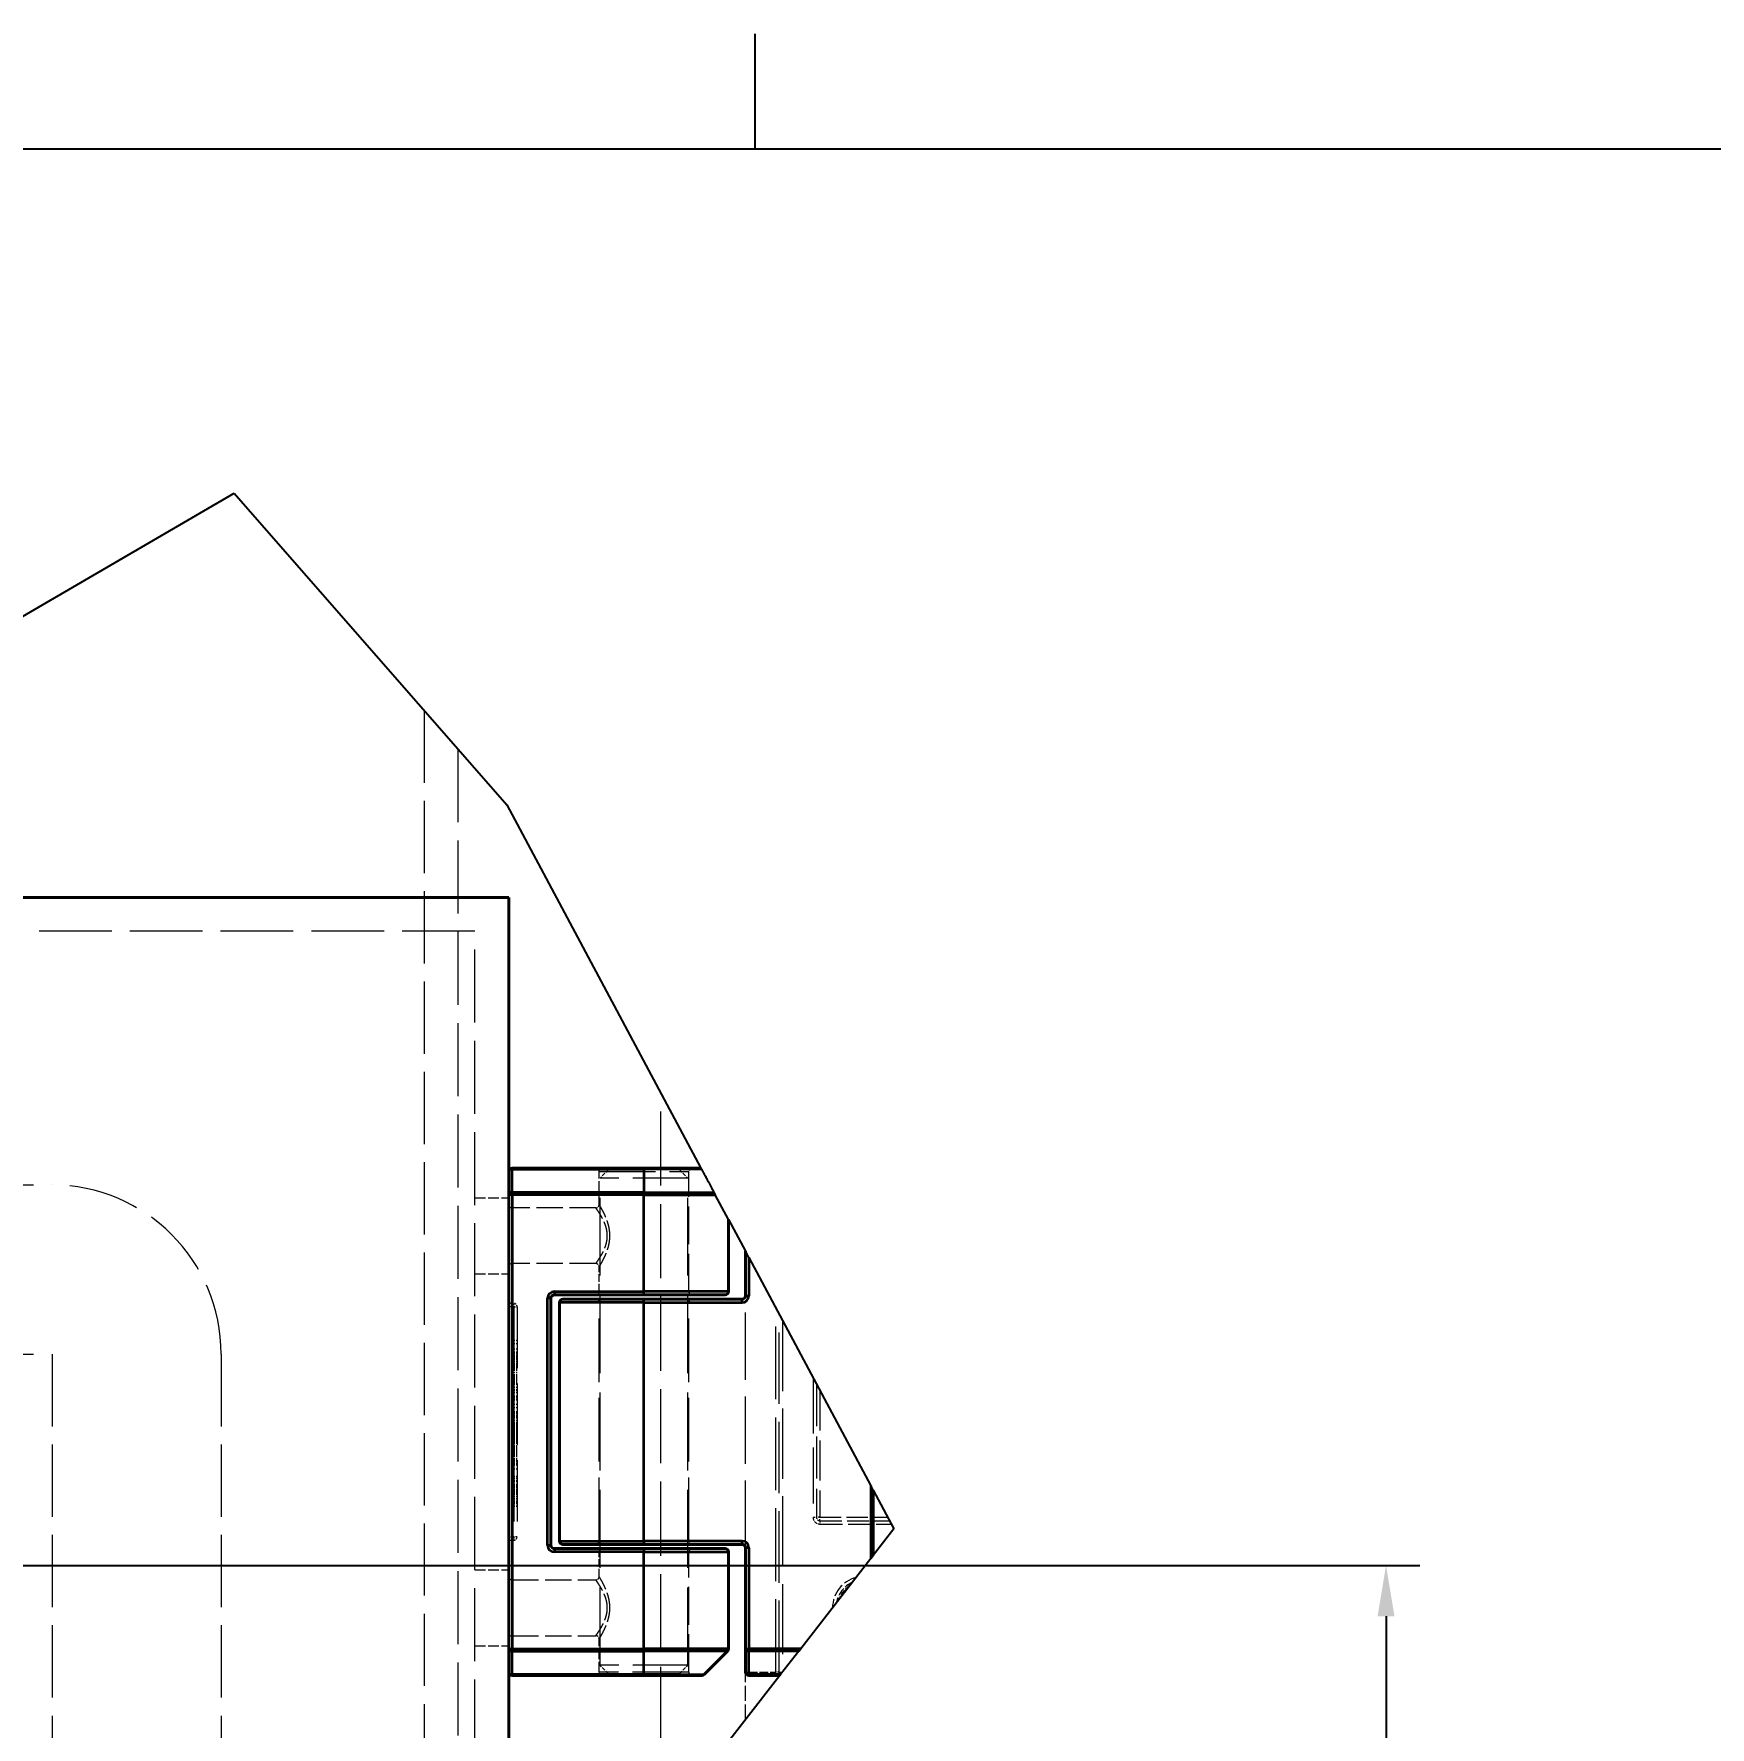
# Model space of a CAD drawing. Header units: millimetres. Extents: x 0 to 2523, y 0 to 1782.
# Drawn here: x 566.8 to 715.4, y 1582 to 1732.2 of the extents above; entities that cross this region are included whole.
import ezdxf

# ---------------------------------------------------------------- set-up
doc = ezdxf.new("R2010")
doc.units = ezdxf.units.MM
doc.header["$LTSCALE"] = 3
doc.linetypes.add('DASHED', pattern=[0.2067, 0.1654, -0.0413])
doc.layers.get('0').update_dxf_attribs({"color": 3, "lineweight": 25})
for name, color, linetype, lineweight in [('가려진 것(ISO)', 2, 'DASHED', 18), ('가려진 좁은 것(ISO)', 2, 'DASHED', 18), ('가시적인 것(ISO)', 3, 'Continuous', 40), ('가시적인 좁은 것(ISO)', 3, 'Continuous', 35), ('경계(ISO)', 7, 'Continuous', 25), ('끊기 선(JIS)', 7, 'Continuous', 25), ('치수(ISO)', 2, 'Continuous', 25)]:
    doc.layers.add(name, color=color, linetype=linetype, lineweight=lineweight)
doc.styles.add('치수 텍스트_PSTEK_POSCO', font='isocp.shx')
doc.dimstyles.new('치수_PSTEK_POSCO', dxfattribs={"dimscale": 3, "dimtxt": 2.5, "dimasz": 1.5, "dimexe": 1, "dimexo": 1.5, "dimgap": 1, "dimtad": 1, "dimrnd": 1e-08, "dimdsep": 46, "dimtxsty": '치수 텍스트_PSTEK_POSCO', "dimcen": 0.09, "dimdle": 10, "dimclrd": 7, "dimclre": 7, "dimclrt": 2, "dimadec": 1, "dimazin": 2, "dimtfac": 1, "dimtmove": 0, "dimatfit": 3, "dimfxl": 0, "dimtolj": 1, "dimlwd": -1, "dimlwe": -1, "dimarcsym": 0})

# ---------------------------------------------------------------- blocks, each defined once
blk = doc.blocks.new('경계 Default Border')
at = {"layer": '경계(ISO)'}
blk.add_line((210.25, 574), (210.25, 577.4), dxfattribs=at)
at = {"layer": '경계(ISO)', "flags": 128}
blk.add_lwpolyline([(20, 20), (20, 574), (821, 574), (821, 20), (20, 20)], dxfattribs=at)
blk = doc.blocks.new('*D82')
at = {"layer": 'Defpoints', "color": 0, "transparency": 16777216}
for p in [(535.39, 1596.36), (535.39, 1401.36), (686.7, 1401.36)]:
    blk.add_point(p, dxfattribs=at)
at = {"layer": '치수(ISO)', "color": 7, "transparency": 16777216}
for p, q in [((539.89, 1596.36), (689.7, 1596.36)), ((686.7, 1591.86), (686.7, 1405.86)), ((539.89, 1401.36), (689.7, 1401.36))]:
    blk.add_line(p, q, dxfattribs=at)
for points in [[(685.95, 1591.86), (687.45, 1591.86), (686.7, 1596.36)], [(685.95, 1405.86), (687.45, 1405.86), (686.7, 1401.36)]]:
    blk.add_solid(points, dxfattribs=at)
at = {"layer": '치수(ISO)', "color": 2, "transparency": 16777216, "insert": (679.95, 1492.85), "char_height": 7.5, "attachment_point": 4, "rotation": 90, "style": '치수 텍스트_PSTEK_POSCO'}
blk.add_mtext('\\A1;130', dxfattribs=at)

msp = doc.modelspace()

# ---------------------------------------------------------------- linework, layer by layer
at = {"layer": '가려진 것(ISO)', "ltscale": 12.919119}
msp.add_line((601.3855, 1672.1931), (601.3855, 1335.725), dxfattribs=at)
at = {"layer": '가려진 것(ISO)', "ltscale": 13.063978}
msp.add_line((604.3855, 1668.7641), (604.3855, 1336.6242), dxfattribs=at)
at = {"layer": '가려진 것(ISO)', "ltscale": 12.986021}
msp.add_line((605.8855, 1652.6052), (146.8855, 1652.6052), dxfattribs=at)
at = {"layer": '가려진 것(ISO)', "ltscale": 13.049678}
msp.add_line((605.8855, 1345.1052), (605.8855, 1652.6052), dxfattribs=at)
at = {"layer": '가려진 것(ISO)', "ltscale": 13.231926}
msp.add_line((622.3855, 1449.5348), (622.3855, 1638.2525), dxfattribs=at)
at = {"layer": '가려진 것(ISO)', "ltscale": 1.856998}
msp.add_line((616.9105, 1628.3802), (616.9105, 1631.3052), dxfattribs=at)
at = {"layer": '가려진 것(ISO)', "ltscale": 0.673328}
for p, q in [((617.7355, 1631.4552), (616.9855, 1630.7052)), ((624.0355, 1631.4552), (624.7855, 1630.7052))]:
    msp.add_line(p, q, dxfattribs=at)
at = {"layer": '가려진 것(ISO)', "ltscale": 6.282838}
msp.add_line((624.0355, 1631.4552), (617.7355, 1631.4552), dxfattribs=at)
at = {"layer": '가려진 것(ISO)', "ltscale": 6.761573}
for p, q in [((624.8605, 1620.6552), (624.8605, 1631.3052)), ((624.8605, 1586.9052), (624.8605, 1597.5552))]:
    msp.add_line(p, q, dxfattribs=at)
at = {"layer": '가려진 것(ISO)', "ltscale": 13.175637}
for p, q in [((184.3855, 1630.1052), (568.3855, 1630.1052)), ((184.3855, 1615.1052), (568.3855, 1615.1052))]:
    msp.add_line(p, q, dxfattribs=at)
at = {"layer": '가려진 것(ISO)', "ltscale": 9.879222}
for p, q in [((624.7855, 1630.7052), (616.9855, 1630.7052)), ((624.7855, 1587.5052), (616.9855, 1587.5052))]:
    msp.add_line(p, q, dxfattribs=at)
at = {"layer": '가려진 것(ISO)', "ltscale": 13.933224}
for p, q in [((616.9855, 1587.5052), (616.9855, 1630.7052)), ((624.7855, 1587.5052), (624.7855, 1630.7052))]:
    msp.add_line(p, q, dxfattribs=at)
at = {"layer": '가려진 것(ISO)', "ltscale": 1.904597}
for p, q in [((605.8855, 1628.9802), (608.8855, 1628.9802)), ((605.8855, 1622.2302), (608.8855, 1622.2302)), ((605.8855, 1595.9802), (608.8855, 1595.9802)), ((605.8855, 1589.2302), (608.8855, 1589.2302))]:
    msp.add_line(p, q, dxfattribs=at)
at = {"layer": '가려진 것(ISO)', "ltscale": 4.714087}
for p, q in [((616.6106, 1628.0802), (609.1855, 1628.0802)), ((616.6106, 1623.1302), (609.1855, 1623.1302))]:
    msp.add_line(p, q, dxfattribs=at)
at = {"layer": '가려진 것(ISO)', "ltscale": 1.380822}
msp.add_line((616.9105, 1620.6552), (616.9105, 1622.8302), dxfattribs=at)
at = {"layer": '가려진 것(ISO)', "ltscale": 0.095135}
for p, q in [((609.1855, 1619.6052), (609.3355, 1619.6052)), ((609.1855, 1598.6052), (609.3355, 1598.6052))]:
    msp.add_line(p, q, dxfattribs=at)
at = {"layer": '가려진 것(ISO)', "ltscale": 10.965973}
msp.add_line((609.6355, 1619.3052), (609.6355, 1598.9052), dxfattribs=at)
at = {"layer": '가려진 것(ISO)', "ltscale": 11.369134}
for p, q in [((616.9105, 1598.5302), (616.9105, 1619.6802)), ((624.8605, 1598.5302), (624.8605, 1619.6802))]:
    msp.add_line(p, q, dxfattribs=at)
at = {"layer": '가려진 것(ISO)', "ltscale": 12.014192}
msp.add_line((629.8855, 1597.9302), (629.8855, 1620.2802), dxfattribs=at)
at = {"layer": '가려진 것(ISO)', "ltscale": 12.785311}
msp.add_line((632.8855, 1586.9052), (632.8855, 1618.6179), dxfattribs=at)
at = {"layer": '가려진 것(ISO)', "ltscale": 0.19037}
for p, q in [((609.6355, 1616.3052), (609.3355, 1616.3052)), ((609.6355, 1616.0239), (609.3355, 1616.0239)), ((609.6355, 1615.5552), (609.3355, 1615.5552)), ((609.6355, 1615.2739), (609.3355, 1615.2739)), ((609.6355, 1615.1802), (609.3355, 1615.1802)), ((609.6355, 1615.1333), (609.3355, 1615.1333)), ((609.6355, 1614.9927), (609.3355, 1614.9927)), ((609.6355, 1614.9458), (609.3355, 1614.9458)), ((609.6355, 1614.8989), (609.3355, 1614.8989)), ((609.6355, 1614.8521), (609.3355, 1614.8521)), ((609.6355, 1614.7583), (609.3355, 1614.7583)), ((609.6355, 1614.6177), (609.3355, 1614.6177)), ((609.6355, 1614.5708), (609.3355, 1614.5708)), ((609.6355, 1614.4302), (609.3355, 1614.4302)), ((609.6355, 1614.3833), (609.3355, 1614.3833)), ((609.6355, 1614.2427), (609.3355, 1614.2427)), ((609.6355, 1614.1958), (609.3355, 1614.1958)), ((609.6355, 1614.1489), (609.3355, 1614.1489)), ((609.6355, 1614.1021), (609.3355, 1614.1021)), ((609.6355, 1614.0552), (609.3355, 1614.0552)), ((609.6355, 1614.0083), (609.3355, 1614.0083)), ((609.6355, 1613.9146), (609.3355, 1613.9146)), ((609.6355, 1613.8677), (609.3355, 1613.8677)), ((609.6355, 1613.8208), (609.3355, 1613.8208)), ((609.6355, 1613.7739), (609.3355, 1613.7739)), ((609.6355, 1613.6802), (609.3355, 1613.6802)), ((609.6355, 1613.6333), (609.3355, 1613.6333)), ((609.6355, 1613.4458), (609.3355, 1613.4458)), ((609.6355, 1613.2583), (609.3355, 1613.2583)), ((609.6355, 1613.1646), (609.3355, 1613.1646)), ((609.6355, 1613.0708), (609.3355, 1613.0708)), ((609.6355, 1613.0239), (609.3355, 1613.0239)), ((609.6355, 1612.9302), (609.3355, 1612.9302)), ((609.6355, 1612.8364), (609.3355, 1612.8364)), ((609.6355, 1612.7896), (609.3355, 1612.7896)), ((609.6355, 1612.6958), (609.3355, 1612.6958)), ((609.6355, 1612.6489), (609.3355, 1612.6489)), ((609.6355, 1612.5552), (609.3355, 1612.5552)), ((609.6355, 1612.5083), (609.3355, 1612.5083)), ((609.6355, 1612.4146), (609.3355, 1612.4146)), ((609.6355, 1612.1333), (609.3355, 1612.1333)), ((609.6355, 1611.9458), (609.3355, 1611.9458)), ((609.6355, 1611.8521), (609.3355, 1611.8521)), ((609.6355, 1611.6646), (609.3355, 1611.6646)), ((609.6355, 1611.3833), (609.3355, 1611.3833)), ((609.6355, 1611.2896), (609.3355, 1611.2896)), ((609.6355, 1611.2427), (609.3355, 1611.2427)), ((609.6355, 1611.1021), (609.3355, 1611.1021)), ((609.6355, 1611.0083), (609.3355, 1611.0083)), ((609.6355, 1610.6333), (609.3355, 1610.6333)), ((609.6355, 1610.3521), (609.3355, 1610.3521)), ((609.6355, 1609.9771), (609.3355, 1609.9771)), ((609.6355, 1609.9302), (609.3355, 1609.9302)), ((609.6355, 1609.8364), (609.3355, 1609.8364)), ((609.6355, 1609.6958), (609.3355, 1609.6958)), ((609.6355, 1609.6489), (609.3355, 1609.6489)), ((609.6355, 1609.5552), (609.3355, 1609.5552)), ((609.6355, 1609.4614), (609.3355, 1609.4614)), ((609.6355, 1609.4146), (609.3355, 1609.4146)), ((609.6355, 1609.2271), (609.3355, 1609.2271)), ((609.6355, 1609.0396), (609.3355, 1609.0396)), ((609.6355, 1608.9927), (609.3355, 1608.9927)), ((609.6355, 1608.8989), (609.3355, 1608.8989)), ((609.6355, 1608.8521), (609.3355, 1608.8521)), ((609.6355, 1608.8052), (609.3355, 1608.8052)), ((609.6355, 1608.7583), (609.3355, 1608.7583)), ((609.6355, 1608.7114), (609.3355, 1608.7114)), ((609.6355, 1608.6646), (609.3355, 1608.6646)), ((609.6355, 1608.6177), (609.3355, 1608.6177)), ((609.6355, 1608.5239), (609.3355, 1608.5239)), ((609.6355, 1608.4771), (609.3355, 1608.4771)), ((609.6355, 1608.4302), (609.3355, 1608.4302)), ((609.6355, 1608.3833), (609.3355, 1608.3833)), ((609.6355, 1608.3364), (609.3355, 1608.3364)), ((609.6355, 1608.2896), (609.3355, 1608.2896)), ((609.6355, 1608.2427), (609.3355, 1608.2427)), ((609.6355, 1608.1489), (609.3355, 1608.1489)), ((609.6355, 1608.1021), (609.3355, 1608.1021)), ((609.6355, 1608.0552), (609.3355, 1608.0552)), ((609.6355, 1608.0083), (609.3355, 1608.0083)), ((609.6355, 1607.9146), (609.3355, 1607.9146)), ((609.6355, 1607.8677), (609.3355, 1607.8677)), ((609.6355, 1607.8208), (609.3355, 1607.8208)), ((609.6355, 1607.7739), (609.3355, 1607.7739)), ((609.6355, 1607.7271), (609.3355, 1607.7271)), ((609.6355, 1607.6802), (609.3355, 1607.6802)), ((609.6355, 1607.6333), (609.3355, 1607.6333)), ((609.6355, 1607.5864), (609.3355, 1607.5864)), ((609.6355, 1607.4927), (609.3355, 1607.4927)), ((609.6355, 1607.4458), (609.3355, 1607.4458)), ((609.6355, 1607.3989), (609.3355, 1607.3989)), ((609.6355, 1607.3521), (609.3355, 1607.3521)), ((609.6355, 1607.3052), (609.3355, 1607.3052)), ((609.6355, 1607.2114), (609.3355, 1607.2114)), ((609.6355, 1607.1646), (609.3355, 1607.1646)), ((609.6355, 1606.9771), (609.3355, 1606.9771)), ((609.6355, 1606.8833), (609.3355, 1606.8833)), ((609.6355, 1606.7896), (609.3355, 1606.7896)), ((609.6355, 1606.7427), (609.3355, 1606.7427)), ((609.6355, 1606.6958), (609.3355, 1606.6958)), ((609.6355, 1606.6489), (609.3355, 1606.6489)), ((609.6355, 1606.6021), (609.3355, 1606.6021)), ((609.6355, 1606.5552), (609.3355, 1606.5552)), ((609.6355, 1606.5083), (609.3355, 1606.5083)), ((609.6355, 1606.4614), (609.3355, 1606.4614)), ((609.6355, 1606.3677), (609.3355, 1606.3677)), ((609.6355, 1606.3208), (609.3355, 1606.3208)), ((609.6355, 1606.2739), (609.3355, 1606.2739)), ((609.6355, 1606.1802), (609.3355, 1606.1802)), ((609.6355, 1606.0864), (609.3355, 1606.0864)), ((609.6355, 1606.0396), (609.3355, 1606.0396)), ((609.6355, 1605.9927), (609.3355, 1605.9927)), ((609.6355, 1605.8052), (609.3355, 1605.8052)), ((609.6355, 1605.7583), (609.3355, 1605.7583)), ((609.6355, 1605.6646), (609.3355, 1605.6646)), ((609.6355, 1605.5708), (609.3355, 1605.5708)), ((609.6355, 1605.5239), (609.3355, 1605.5239)), ((609.6355, 1605.3833), (609.3355, 1605.3833)), ((609.6355, 1605.2896), (609.3355, 1605.2896)), ((609.6355, 1605.2427), (609.3355, 1605.2427)), ((609.6355, 1604.9146), (609.3355, 1604.9146)), ((609.6355, 1604.2583), (609.3355, 1604.2583)), ((609.6355, 1604.2114), (609.3355, 1604.2114)), ((609.6355, 1604.0708), (609.3355, 1604.0708)), ((609.6355, 1603.8833), (609.3355, 1603.8833)), ((609.6355, 1603.7896), (609.3355, 1603.7896)), ((609.6355, 1603.5552), (609.3355, 1603.5552)), ((609.6355, 1603.4146), (609.3355, 1603.4146)), ((609.6355, 1603.3677), (609.3355, 1603.3677)), ((609.6355, 1603.2739), (609.3355, 1603.2739)), ((609.6355, 1603.1333), (609.3355, 1603.1333)), ((609.6355, 1603.0864), (609.3355, 1603.0864)), ((609.6355, 1602.9927), (609.3355, 1602.9927)), ((609.6355, 1602.8989), (609.3355, 1602.8989)), ((609.6355, 1602.8521), (609.3355, 1602.8521)), ((609.6355, 1602.7583), (609.3355, 1602.7583)), ((609.6355, 1602.6646), (609.3355, 1602.6646)), ((609.6355, 1602.4771), (609.3355, 1602.4771)), ((609.6355, 1602.2896), (609.3355, 1602.2896)), ((609.6355, 1602.2427), (609.3355, 1602.2427)), ((609.6355, 1602.0552), (609.3355, 1602.0552)), ((609.6355, 1602.0083), (609.3355, 1602.0083)), ((609.6355, 1601.9146), (609.3355, 1601.9146)), ((609.6355, 1601.8677), (609.3355, 1601.8677)), ((609.6355, 1601.8208), (609.3355, 1601.8208)), ((609.6355, 1601.6333), (609.3355, 1601.6333)), ((609.6355, 1601.5864), (609.3355, 1601.5864))]:
    msp.add_line(p, q, dxfattribs=at)
at = {"layer": '가려진 것(ISO)', "ltscale": 12.928949}
for p, q in [((568.3855, 1615.1052), (568.3855, 1382.6052)), ((583.3855, 1615.1052), (583.3855, 1382.6052))]:
    msp.add_line(p, q, dxfattribs=at)
at = {"layer": '가려진 것(ISO)', "ltscale": 7.502373}
msp.add_line((636.1855, 1612.447), (636.1855, 1600.6302), dxfattribs=at)
at = {"layer": '가려진 것(ISO)', "ltscale": 3.923381}
msp.add_line((636.4855, 1600.3302), (642.6652, 1600.3302), dxfattribs=at)
at = {"layer": '가려진 것(ISO)', "ltscale": 1.380832}
msp.add_line((616.9105, 1595.3802), (616.9105, 1597.5552), dxfattribs=at)
at = {"layer": '가려진 것(ISO)', "ltscale": 4.71407}
msp.add_line((609.1855, 1595.0802), (616.6106, 1595.0802), dxfattribs=at)
at = {"layer": '가려진 것(ISO)', "ltscale": 4.714071}
msp.add_line((609.1855, 1590.1302), (616.6106, 1590.1302), dxfattribs=at)
at = {"layer": '가려진 것(ISO)', "ltscale": 1.857007}
msp.add_line((616.9105, 1586.9052), (616.9105, 1589.8302), dxfattribs=at)
at = {"layer": '가려진 것(ISO)', "ltscale": 0.673329}
for p, q in [((617.7355, 1586.7552), (616.9855, 1587.5052)), ((624.0355, 1586.7552), (624.7855, 1587.5052))]:
    msp.add_line(p, q, dxfattribs=at)
at = {"layer": '가려진 것(ISO)', "ltscale": 6.282835}
msp.add_line((624.0355, 1586.7552), (617.7355, 1586.7552), dxfattribs=at)
at = {"layer": '가려진 것(ISO)', "ltscale": 2.677264}
msp.add_line((629.8855, 1582.6882), (629.8855, 1586.9052), dxfattribs=at)
at = {"layer": '가려진 것(ISO)', "ltscale": 0.299089}
for centre, start, end in [((616.6105, 1631.3052), 0, 90), ((625.1605, 1631.3052), 90, 180), ((609.1855, 1628.3802), 180, 270), ((609.1855, 1622.8302), 90, 180), ((616.6105, 1620.6552), 270, 0), ((625.1605, 1620.6552), 180, 270), ((609.1855, 1619.9052), 180, 270), ((609.3355, 1619.3052), 0, 90), ((616.6105, 1619.6802), 0, 90), ((625.1605, 1619.6802), 90, 180), ((636.4855, 1600.6302), 180, 270), ((609.1855, 1598.3052), 90, 180), ((609.3355, 1598.9052), 270, 0), ((616.6105, 1598.5302), 270, 0), ((625.1605, 1598.5302), 180, 270), ((616.6105, 1597.5552), 0, 90), ((625.1605, 1597.5552), 90, 180), ((609.1855, 1595.3802), 180, 270), ((609.1855, 1589.8302), 90, 180), ((616.6105, 1586.9052), 270, 0), ((625.1605, 1586.9052), 180, 270)]:
    msp.add_arc(centre, 0.3, start, end, dxfattribs=at)
at = {"layer": '가려진 것(ISO)', "ltscale": 12.665669}
msp.add_arc((568.3855, 1615.1052), 15, 0, 90, dxfattribs=at)
at = {"layer": '가려진 것(ISO)', "ltscale": 1.513032}
msp.add_arc((640.3855, 1592.6052), 2.475, 114.514388, 169.686513, dxfattribs=at)
at = {"layer": '가려진 것(ISO)', "ltscale": 0.164472}
msp.add_arc((633.1855, 1586.9052), 0.3, 180, 229.50543, dxfattribs=at)
at = {"layer": '가려진 것(ISO)', "ltscale": 0.299074}
msp.add_open_spline([(616.6105, 1628.0802), (616.6426, 1628.0802), (616.6751, 1628.0855), (616.7358, 1628.1058), (616.7647, 1628.1209), (616.8158, 1628.1591), (616.8385, 1628.1826), (616.8749, 1628.2349), (616.8891, 1628.2643), (616.9063, 1628.3224), (616.9105, 1628.3515), (616.9105, 1628.3802)], degree=3, knots=[0, 0, 0, 0, 0.006421037, 0.006421037, 0.0127920387, 0.0127920387, 0.0191648297, 0.0191648297, 0.025537558, 0.025537558, 0.0312860612, 0.0312860612, 0.0312860612, 0.0312860612], dxfattribs=at)
at = {"layer": '가려진 것(ISO)'}
for points in [[(616.6105, 1623.1302), (616.6105, 1623.1302), (616.6105, 1623.1302), (616.6105, 1623.1302)], [(616.9105, 1622.8302), (616.9105, 1622.8302), (616.9105, 1622.8302), (616.9105, 1622.8302)], [(616.6105, 1590.1302), (616.6105, 1590.1302), (616.6105, 1590.1302), (616.6105, 1590.1302)]]:
    msp.add_open_spline(points, degree=3, dxfattribs=at)
at = {"layer": '가려진 것(ISO)', "ltscale": 0.299076}
msp.add_open_spline([(616.9105, 1622.8302), (616.9105, 1622.8623), (616.9052, 1622.8948), (616.885, 1622.9555), (616.8698, 1622.9844), (616.8316, 1623.0354), (616.8081, 1623.0581), (616.7559, 1623.0946), (616.7264, 1623.1087), (616.6683, 1623.126), (616.6393, 1623.1302), (616.6105, 1623.1302)], degree=3, knots=[0, 0, 0, 0, 0.0064210381, 0.0064210381, 0.0127920403, 0.0127920403, 0.0191648304, 0.0191648304, 0.0255375569, 0.0255375569, 0.0312862255, 0.0312862255, 0.0312862255, 0.0312862255], dxfattribs=at)
at = {"layer": '가려진 것(ISO)', "ltscale": 0.299082}
msp.add_open_spline([(616.6105, 1595.0802), (616.6426, 1595.0802), (616.6751, 1595.0855), (616.7358, 1595.1058), (616.7647, 1595.1209), (616.8158, 1595.1591), (616.8385, 1595.1826), (616.8749, 1595.2349), (616.8891, 1595.2643), (616.9063, 1595.3224), (616.9105, 1595.3515), (616.9105, 1595.3802)], degree=3, knots=[0, 0, 0, 0, 0.0064210258, 0.0064210258, 0.0127920248, 0.0127920248, 0.019164823, 0.019164823, 0.0255375638, 0.0255375638, 0.0312868579, 0.0312868579, 0.0312868579, 0.0312868579], dxfattribs=at)
at = {"layer": '가려진 것(ISO)', "ltscale": 0.299079}
msp.add_open_spline([(616.9105, 1589.8302), (616.9105, 1589.8623), (616.9052, 1589.8948), (616.885, 1589.9555), (616.8698, 1589.9844), (616.8316, 1590.0354), (616.8081, 1590.0581), (616.7559, 1590.0946), (616.7264, 1590.1087), (616.6683, 1590.126), (616.6393, 1590.1302), (616.6105, 1590.1302)], degree=3, knots=[0, 0, 0, 0, 0.0064210313, 0.0064210313, 0.0127920334, 0.0127920334, 0.0191648315, 0.0191648315, 0.0255375666, 0.0255375666, 0.0312865551, 0.0312865551, 0.0312865551, 0.0312865551], dxfattribs=at)
at = {"layer": '가려진 것(ISO)', "ltscale": 2.57844e-05}
msp.add_open_spline([(616.9105, 1589.8302), (616.9105, 1589.8302), (616.9105, 1589.8302), (616.9105, 1589.8302)], degree=3, dxfattribs=at)
at = {"layer": '가려진 좁은 것(ISO)', "ltscale": 10.069207}
for p, q in [((616.9105, 1631.3052), (624.8605, 1631.3052)), ((624.8605, 1586.9052), (616.9105, 1586.9052))]:
    msp.add_line(p, q, dxfattribs=at)
at = {"layer": '가려진 좁은 것(ISO)', "ltscale": 0.299089}
for p, q in [((609.1855, 1619.3052), (608.8855, 1619.3052)), ((609.3355, 1619.6052), (609.3355, 1619.3052)), ((609.3355, 1619.3052), (609.6355, 1619.3052)), ((635.8855, 1600.6302), (636.1855, 1600.6302)), ((636.4855, 1600.6302), (636.1855, 1600.6302)), ((636.4855, 1600.3302), (636.4855, 1600.6302)), ((636.4855, 1600.3302), (636.4855, 1600.0302)), ((608.8855, 1598.9052), (609.1855, 1598.9052)), ((609.3355, 1598.9052), (609.3355, 1598.6052)), ((609.6355, 1598.9052), (609.3355, 1598.9052)), ((629.8855, 1586.9052), (630.1855, 1586.9052)), ((632.8855, 1586.9052), (632.5855, 1586.9052)), ((632.5855, 1586.6052), (632.5855, 1586.9052))]:
    msp.add_line(p, q, dxfattribs=at)
at = {"layer": '가려진 좁은 것(ISO)', "ltscale": 0.095135}
for p, q in [((609.1855, 1619.3052), (609.3355, 1619.3052)), ((609.1855, 1598.9052), (609.3355, 1598.9052))]:
    msp.add_line(p, q, dxfattribs=at)
at = {"layer": '가려진 좁은 것(ISO)', "ltscale": 10.965973}
msp.add_line((609.3355, 1619.3052), (609.3355, 1598.9052), dxfattribs=at)
at = {"layer": '가려진 좁은 것(ISO)', "ltscale": 13.011479}
msp.add_line((632.5855, 1586.9052), (632.5855, 1619.1789), dxfattribs=at)
at = {"layer": '가려진 좁은 것(ISO)', "ltscale": 12.550227}
msp.add_line((633.1855, 1618.0569), (633.1855, 1586.9273), dxfattribs=at)
at = {"layer": '가려진 좁은 것(ISO)', "ltscale": 9.980479}
msp.add_line((635.8855, 1613.008), (635.8855, 1600.6302), dxfattribs=at)
at = {"layer": '가려진 좁은 것(ISO)', "ltscale": 7.146202}
msp.add_line((636.4855, 1611.886), (636.4855, 1600.6302), dxfattribs=at)
at = {"layer": '가려진 좁은 것(ISO)', "ltscale": 3.821524}
msp.add_line((636.4855, 1600.6302), (642.5048, 1600.6302), dxfattribs=at)
at = {"layer": '가려진 좁은 것(ISO)', "ltscale": 4.025239}
msp.add_line((636.4855, 1600.0302), (642.8256, 1600.0302), dxfattribs=at)
at = {"layer": '가려진 좁은 것(ISO)', "ltscale": 1.523657}
msp.add_line((630.1855, 1586.9052), (632.5855, 1586.9052), dxfattribs=at)
at = {"layer": '가려진 좁은 것(ISO)', "ltscale": 0.288154}
msp.add_line((632.8855, 1586.9052), (633.1683, 1586.9052), dxfattribs=at)
at = {"layer": '가려진 좁은 것(ISO)', "ltscale": 0.164536}
for centre, start, end in [((617.6336, 1625.6052), 0.000011, 0.000011), ((617.6336, 1592.6052), 0.00005, 0.00005)]:
    msp.add_arc(centre, 0.3, start, end, dxfattribs=at)
at = {"layer": '가려진 좁은 것(ISO)', "ltscale": 0.598278}
msp.add_arc((636.4855, 1600.6302), 0.6, 180, 270, dxfattribs=at)
at = {"layer": '가려진 좁은 것(ISO)', "ltscale": 2.322625}
msp.add_arc((640.3855, 1592.6052), 2.775, 104.332551, 179.868349, dxfattribs=at)
at = {"layer": '가려진 좁은 것(ISO)', "ltscale": 1.015193}
msp.add_arc((640.3855, 1592.6052), 2.3295, 122.434504, 161.766397, dxfattribs=at)
at = {"layer": '가려진 좁은 것(ISO)', "ltscale": 2.570484}
msp.add_open_spline([(617.6336, 1625.6052), (617.6336, 1625.6711), (617.6311, 1625.7378), (617.6259, 1625.8054), (617.6206, 1625.873), (617.6127, 1625.9415), (617.6021, 1626.0097), (617.5916, 1626.0779), (617.5784, 1626.1458), (617.5631, 1626.2122), (617.5479, 1626.2786), (617.5305, 1626.3435), (617.5121, 1626.4053), (617.4937, 1626.4671), (617.4743, 1626.5258), (617.4533, 1626.5844), (617.4323, 1626.643), (617.4097, 1626.7015), (617.3842, 1626.7627), (617.3587, 1626.8239), (617.3304, 1626.8878), (617.3, 1626.9523), (617.2695, 1627.0169), (617.2368, 1627.0822), (617.2021, 1627.1481), (617.1673, 1627.2141), (617.1305, 1627.2808), (617.0919, 1627.3476), (617.0533, 1627.4145), (617.013, 1627.4815), (616.9719, 1627.5472), (616.9309, 1627.613), (616.8892, 1627.6776), (616.8482, 1627.7392), (616.8072, 1627.8009), (616.767, 1627.8595), (616.7316, 1627.9104), (616.6962, 1627.9613), (616.6657, 1628.004), (616.6446, 1628.0331), (616.6236, 1628.0623), (616.612, 1628.0782), (616.6107, 1628.08), (616.6106, 1628.0801), (616.6105, 1628.0802), (616.6105, 1628.0802)], degree=3, knots=[0, 0, 0, 0, 0.035714286, 0.035714286, 0.035714286, 0.071428571, 0.071428571, 0.071428571, 0.107142857, 0.107142857, 0.107142857, 0.142857143, 0.142857143, 0.142857143, 0.178571429, 0.178571429, 0.178571429, 0.214285714, 0.214285714, 0.214285714, 0.25, 0.25, 0.25, 0.285714286, 0.285714286, 0.285714286, 0.321428571, 0.321428571, 0.321428571, 0.357142857, 0.357142857, 0.357142857, 0.392857143, 0.392857143, 0.392857143, 0.428571429, 0.428571429, 0.428571429, 0.464285714, 0.464285714, 0.464285714, 0.5, 0.5, 0.5, 0.502303722, 0.502303722, 0.502303722, 0.502303722], dxfattribs=at)
at = {"layer": '가려진 좁은 것(ISO)', "ltscale": 2.753332}
msp.add_open_spline([(617.8618, 1625.6052), (617.8618, 1625.6792), (617.8595, 1625.7538), (617.8546, 1625.8296), (617.8498, 1625.9053), (617.8424, 1625.9821), (617.8326, 1626.0586), (617.8227, 1626.1351), (617.8105, 1626.2113), (617.7963, 1626.2857), (617.7821, 1626.3602), (617.766, 1626.4329), (617.7489, 1626.5022), (617.7318, 1626.5715), (617.7137, 1626.6373), (617.6942, 1626.703), (617.6746, 1626.7687), (617.6536, 1626.8343), (617.6299, 1626.9029), (617.6063, 1626.9715), (617.5799, 1627.0431), (617.5516, 1627.1155), (617.5233, 1627.1879), (617.4929, 1627.2611), (617.4606, 1627.3351), (617.4283, 1627.4091), (617.394, 1627.4838), (617.3581, 1627.5588), (617.3223, 1627.6337), (617.2847, 1627.7088), (617.2466, 1627.7826), (617.2084, 1627.8564), (617.1696, 1627.9287), (617.1315, 1627.9979), (617.0934, 1628.067), (617.0561, 1628.1329), (617.0231, 1628.1898), (616.9901, 1628.2467), (616.9617, 1628.2946), (616.9422, 1628.3274), (616.9227, 1628.3602), (616.9119, 1628.378), (616.9106, 1628.38), (616.9106, 1628.3801), (616.9105, 1628.3802), (616.9105, 1628.3802)], degree=3, knots=[0, 0, 0, 0, 0.035714286, 0.035714286, 0.035714286, 0.071428571, 0.071428571, 0.071428571, 0.107142857, 0.107142857, 0.107142857, 0.142857143, 0.142857143, 0.142857143, 0.178571429, 0.178571429, 0.178571429, 0.214285714, 0.214285714, 0.214285714, 0.25, 0.25, 0.25, 0.285714286, 0.285714286, 0.285714286, 0.321428571, 0.321428571, 0.321428571, 0.357142857, 0.357142857, 0.357142857, 0.392857143, 0.392857143, 0.392857143, 0.428571429, 0.428571429, 0.428571429, 0.464285714, 0.464285714, 0.464285714, 0.5, 0.5, 0.5, 0.502295932, 0.502295932, 0.502295932, 0.502295932], dxfattribs=at)
at = {"layer": '가려진 좁은 것(ISO)', "ltscale": 2.570459}
msp.add_open_spline([(616.6105, 1623.1302), (616.6105, 1623.1302), (616.6193, 1623.1423), (616.6365, 1623.1661), (616.6552, 1623.1918), (616.6837, 1623.2315), (616.718, 1623.2806), (616.7523, 1623.3296), (616.7923, 1623.3875), (616.8335, 1623.4491), (616.8747, 1623.5108), (616.9171, 1623.5759), (616.9589, 1623.6424), (617.0007, 1623.7088), (617.0419, 1623.7767), (617.0813, 1623.8446), (617.1208, 1623.9124), (617.1586, 1623.9803), (617.1942, 1624.0474), (617.2299, 1624.1146), (617.2634, 1624.1811), (617.2946, 1624.2468), (617.3259, 1624.3125), (617.3549, 1624.3776), (617.3811, 1624.4402), (617.4073, 1624.5029), (617.4307, 1624.5632), (617.4521, 1624.6227), (617.4735, 1624.6823), (617.493, 1624.741), (617.5113, 1624.8024), (617.5297, 1624.8637), (617.5469, 1624.9278), (617.5622, 1624.9939), (617.5775, 1625.0601), (617.5908, 1625.1285), (617.6016, 1625.1971), (617.6123, 1625.2658), (617.6204, 1625.3348), (617.6257, 1625.403), (617.631, 1625.4712), (617.6336, 1625.5386), (617.6336, 1625.6052)], degree=3, knots=[0.502666002, 0.502666002, 0.502666002, 0.502666002, 0.535714286, 0.535714286, 0.535714286, 0.571428571, 0.571428571, 0.571428571, 0.607142857, 0.607142857, 0.607142857, 0.642857143, 0.642857143, 0.642857143, 0.678571429, 0.678571429, 0.678571429, 0.714285714, 0.714285714, 0.714285714, 0.75, 0.75, 0.75, 0.785714286, 0.785714286, 0.785714286, 0.821428571, 0.821428571, 0.821428571, 0.857142857, 0.857142857, 0.857142857, 0.892857143, 0.892857143, 0.892857143, 0.928571429, 0.928571429, 0.928571429, 0.964285714, 0.964285714, 0.964285714, 1, 1, 1, 1], dxfattribs=at)
at = {"layer": '가려진 좁은 것(ISO)', "ltscale": 2.7533}
msp.add_open_spline([(616.9105, 1622.8302), (616.9105, 1622.8302), (616.9187, 1622.8436), (616.9347, 1622.8705), (616.952, 1622.8994), (616.9785, 1622.944), (617.0105, 1622.9989), (617.0424, 1623.0537), (617.0796, 1623.1188), (617.1179, 1623.1879), (617.1562, 1623.2569), (617.1956, 1623.3299), (617.2345, 1623.4045), (617.2733, 1623.4791), (617.3116, 1623.5551), (617.3483, 1623.6312), (617.385, 1623.7073), (617.4202, 1623.7834), (617.4533, 1623.8587), (617.4864, 1623.9339), (617.5176, 1624.0085), (617.5466, 1624.0822), (617.5757, 1624.1559), (617.6027, 1624.2288), (617.627, 1624.2991), (617.6514, 1624.3694), (617.6731, 1624.437), (617.6931, 1624.5037), (617.713, 1624.5705), (617.7311, 1624.6363), (617.7481, 1624.7051), (617.7652, 1624.774), (617.7812, 1624.8457), (617.7954, 1624.9199), (617.8096, 1624.9941), (617.8221, 1625.0708), (617.832, 1625.1478), (617.842, 1625.2248), (617.8495, 1625.3022), (617.8545, 1625.3786), (617.8594, 1625.455), (617.8618, 1625.5304), (617.8618, 1625.6052)], degree=3, knots=[0.502658788, 0.502658788, 0.502658788, 0.502658788, 0.535714286, 0.535714286, 0.535714286, 0.571428571, 0.571428571, 0.571428571, 0.607142857, 0.607142857, 0.607142857, 0.642857143, 0.642857143, 0.642857143, 0.678571429, 0.678571429, 0.678571429, 0.714285714, 0.714285714, 0.714285714, 0.75, 0.75, 0.75, 0.785714286, 0.785714286, 0.785714286, 0.821428571, 0.821428571, 0.821428571, 0.857142857, 0.857142857, 0.857142857, 0.892857143, 0.892857143, 0.892857143, 0.928571429, 0.928571429, 0.928571429, 0.964285714, 0.964285714, 0.964285714, 1, 1, 1, 1], dxfattribs=at)
at = {"layer": '가려진 좁은 것(ISO)', "ltscale": 2.570483}
msp.add_open_spline([(617.6336, 1592.6052), (617.6336, 1592.6721), (617.631, 1592.7399), (617.6256, 1592.8084), (617.6202, 1592.8769), (617.6121, 1592.9463), (617.6012, 1593.0154), (617.5904, 1593.0844), (617.5769, 1593.1531), (617.5615, 1593.2195), (617.546, 1593.286), (617.5287, 1593.3502), (617.5102, 1593.4118), (617.4917, 1593.4734), (617.4721, 1593.5324), (617.4505, 1593.5922), (617.4288, 1593.652), (617.4052, 1593.7127), (617.3787, 1593.7758), (617.3523, 1593.8388), (617.323, 1593.9042), (617.2915, 1593.9702), (617.2599, 1594.0363), (617.2262, 1594.1031), (617.1902, 1594.1705), (617.1543, 1594.238), (617.1162, 1594.3061), (617.0765, 1594.3742), (617.0367, 1594.4422), (616.9953, 1594.5103), (616.9533, 1594.5769), (616.9114, 1594.6435), (616.8688, 1594.7086), (616.8276, 1594.77), (616.7864, 1594.8315), (616.7466, 1594.889), (616.7128, 1594.9372), (616.679, 1594.9854), (616.6514, 1595.0239), (616.6337, 1595.0482), (616.6183, 1595.0695), (616.6105, 1595.0802), (616.6105, 1595.0802)], degree=3, knots=[0, 0, 0, 0, 0.035714286, 0.035714286, 0.035714286, 0.071428571, 0.071428571, 0.071428571, 0.107142857, 0.107142857, 0.107142857, 0.142857143, 0.142857143, 0.142857143, 0.178571429, 0.178571429, 0.178571429, 0.214285714, 0.214285714, 0.214285714, 0.25, 0.25, 0.25, 0.285714286, 0.285714286, 0.285714286, 0.321428571, 0.321428571, 0.321428571, 0.357142857, 0.357142857, 0.357142857, 0.392857143, 0.392857143, 0.392857143, 0.428571429, 0.428571429, 0.428571429, 0.464285714, 0.464285714, 0.464285714, 0.495418369, 0.495418369, 0.495418369, 0.495418369], dxfattribs=at)
at = {"layer": '가려진 좁은 것(ISO)', "ltscale": 2.75333}
msp.add_open_spline([(617.8618, 1592.6052), (617.8618, 1592.6804), (617.8594, 1592.7561), (617.8544, 1592.8329), (617.8494, 1592.9097), (617.8418, 1592.9876), (617.8317, 1593.065), (617.8217, 1593.1424), (617.8091, 1593.2194), (617.7947, 1593.2939), (617.7804, 1593.3684), (617.7642, 1593.4405), (617.7471, 1593.5095), (617.7299, 1593.5786), (617.7116, 1593.6447), (617.6915, 1593.7118), (617.6714, 1593.7789), (617.6495, 1593.8469), (617.6248, 1593.9176), (617.6002, 1593.9883), (617.573, 1594.0615), (617.5437, 1594.1356), (617.5144, 1594.2097), (617.483, 1594.2846), (617.4496, 1594.3602), (617.4162, 1594.4358), (617.3808, 1594.5122), (617.3438, 1594.5885), (617.3069, 1594.6649), (617.2683, 1594.7412), (617.2293, 1594.8158), (617.1903, 1594.8905), (617.1508, 1594.9635), (617.1124, 1595.0324), (617.0741, 1595.1012), (617.0371, 1595.1659), (617.0057, 1595.2198), (616.9742, 1595.2738), (616.9484, 1595.3169), (616.9321, 1595.3443), (616.9178, 1595.3682), (616.9105, 1595.3802), (616.9105, 1595.3802)], degree=3, knots=[0, 0, 0, 0, 0.035714286, 0.035714286, 0.035714286, 0.071428571, 0.071428571, 0.071428571, 0.107142857, 0.107142857, 0.107142857, 0.142857143, 0.142857143, 0.142857143, 0.178571429, 0.178571429, 0.178571429, 0.214285714, 0.214285714, 0.214285714, 0.25, 0.25, 0.25, 0.285714286, 0.285714286, 0.285714286, 0.321428571, 0.321428571, 0.321428571, 0.357142857, 0.357142857, 0.357142857, 0.392857143, 0.392857143, 0.392857143, 0.428571429, 0.428571429, 0.428571429, 0.464285714, 0.464285714, 0.464285714, 0.495426526, 0.495426526, 0.495426526, 0.495426526], dxfattribs=at)
at = {"layer": '가려진 좁은 것(ISO)', "ltscale": 2.570384}
msp.add_open_spline([(616.6105, 1590.1302), (616.6105, 1590.1302), (616.6107, 1590.1304), (616.611, 1590.1308), (616.6134, 1590.1341), (616.6261, 1590.1516), (616.6482, 1590.1823), (616.6703, 1590.2129), (616.7017, 1590.2569), (616.7376, 1590.3086), (616.7735, 1590.3603), (616.8138, 1590.4193), (616.8548, 1590.4811), (616.8958, 1590.543), (616.9374, 1590.6076), (616.9782, 1590.6733), (617.0191, 1590.739), (617.0592, 1590.8058), (617.0975, 1590.8725), (617.1358, 1590.9391), (617.1723, 1591.0055), (617.2068, 1591.0712), (617.2412, 1591.1369), (617.2736, 1591.2019), (617.3037, 1591.2661), (617.3339, 1591.3304), (617.3619, 1591.3939), (617.3871, 1591.4547), (617.4122, 1591.5155), (617.4346, 1591.5735), (617.4554, 1591.6318), (617.4761, 1591.6901), (617.4954, 1591.7486), (617.5136, 1591.8101), (617.5318, 1591.8716), (617.549, 1591.9361), (617.564, 1592.0021), (617.5791, 1592.0681), (617.5921, 1592.1356), (617.6025, 1592.2033), (617.613, 1592.2711), (617.6208, 1592.3391), (617.626, 1592.4062), (617.6311, 1592.4734), (617.6336, 1592.5397), (617.6336, 1592.6052)], degree=3, knots=[0.495788687, 0.495788687, 0.495788687, 0.495788687, 0.5, 0.5, 0.5, 0.535714286, 0.535714286, 0.535714286, 0.571428571, 0.571428571, 0.571428571, 0.607142857, 0.607142857, 0.607142857, 0.642857143, 0.642857143, 0.642857143, 0.678571429, 0.678571429, 0.678571429, 0.714285714, 0.714285714, 0.714285714, 0.75, 0.75, 0.75, 0.785714286, 0.785714286, 0.785714286, 0.821428571, 0.821428571, 0.821428571, 0.857142857, 0.857142857, 0.857142857, 0.892857143, 0.892857143, 0.892857143, 0.928571429, 0.928571429, 0.928571429, 0.964285714, 0.964285714, 0.964285714, 1, 1, 1, 1], dxfattribs=at)
at = {"layer": '가려진 좁은 것(ISO)', "ltscale": 2.753206}
msp.add_open_spline([(616.9105, 1589.8302), (616.9105, 1589.8302), (616.9107, 1589.8304), (616.9109, 1589.8309), (616.9132, 1589.8346), (616.9251, 1589.8541), (616.9455, 1589.8886), (616.966, 1589.923), (616.9952, 1589.9724), (617.0287, 1590.0302), (617.0622, 1590.0881), (617.0996, 1590.1543), (617.1377, 1590.2237), (617.1758, 1590.2931), (617.2145, 1590.3655), (617.2525, 1590.4392), (617.2904, 1590.5129), (617.3277, 1590.5878), (617.3633, 1590.6625), (617.399, 1590.7372), (617.4329, 1590.8117), (617.465, 1590.8853), (617.497, 1590.959), (617.5271, 1591.0319), (617.5551, 1591.1039), (617.5832, 1591.1759), (617.6092, 1591.2471), (617.6326, 1591.3153), (617.656, 1591.3834), (617.6768, 1591.4486), (617.6961, 1591.5139), (617.7154, 1591.5793), (617.7333, 1591.6448), (617.7503, 1591.7138), (617.7672, 1591.7828), (617.7831, 1591.8551), (617.7972, 1591.9291), (617.8112, 1592.0031), (617.8233, 1592.0788), (617.8329, 1592.1547), (617.8426, 1592.2307), (617.8499, 1592.307), (617.8547, 1592.3822), (617.8595, 1592.4574), (617.8618, 1592.5316), (617.8618, 1592.6052)], degree=3, knots=[0.495799361, 0.495799361, 0.495799361, 0.495799361, 0.5, 0.5, 0.5, 0.535714286, 0.535714286, 0.535714286, 0.571428571, 0.571428571, 0.571428571, 0.607142857, 0.607142857, 0.607142857, 0.642857143, 0.642857143, 0.642857143, 0.678571429, 0.678571429, 0.678571429, 0.714285714, 0.714285714, 0.714285714, 0.75, 0.75, 0.75, 0.785714286, 0.785714286, 0.785714286, 0.821428571, 0.821428571, 0.821428571, 0.857142857, 0.857142857, 0.857142857, 0.892857143, 0.892857143, 0.892857143, 0.928571429, 0.928571429, 0.928571429, 0.964285714, 0.964285714, 0.964285714, 1, 1, 1, 1], dxfattribs=at)
at = {"layer": '가시적인 것(ISO)'}
for p, q in [((608.8855, 1655.6052), (155.4297, 1655.6052)), ((608.8855, 1342.1052), (608.8855, 1655.6052)), ((609.1855, 1631.6052), (620.8855, 1631.6052)), ((625.9403, 1631.6052), (620.8855, 1631.6052)), ((628.3855, 1620.6552), (628.3855, 1627.0327)), ((629.8855, 1624.2278), (629.8855, 1620.2802)), ((612.6355, 1598.1552), (612.6355, 1620.0552)), ((612.9355, 1620.3552), (620.8855, 1620.3552)), ((613.3855, 1598.5302), (613.3855, 1619.6802)), ((620.8855, 1619.9802), (613.6855, 1619.9802)), ((628.0855, 1620.3552), (620.8855, 1620.3552)), ((620.8855, 1619.9802), (629.5855, 1619.9802)), ((613.6855, 1598.2302), (620.8855, 1598.2302)), ((629.5855, 1598.2302), (620.8855, 1598.2302)), ((629.8855, 1597.9302), (629.8855, 1588.9795)), ((620.8855, 1597.8552), (612.9355, 1597.8552)), ((620.8855, 1597.8552), (628.0855, 1597.8552)), ((628.3855, 1588.9795), (628.3855, 1597.5552)), ((629.8855, 1586.9052), (629.8855, 1588.9795)), ((626.2234, 1586.6931), (628.2977, 1588.7673)), ((620.8855, 1586.6052), (609.1855, 1586.6052)), ((620.8855, 1586.6052), (626.0113, 1586.6052)), ((632.9348, 1586.6052), (630.1855, 1586.6052))]:
    msp.add_line(p, q, dxfattribs=at)
for centre, start, end in [((609.1855, 1631.3052), 90, 180), ((628.0855, 1620.6552), 270, 0), ((612.9355, 1620.0552), 90, 180), ((613.6855, 1619.6802), 90, 180), ((629.5855, 1620.2802), 270, 0), ((612.9355, 1598.1552), 180, 270), ((613.6855, 1598.5302), 180, 270), ((629.5855, 1597.9302), 0, 90), ((628.0855, 1597.5552), 0, 90), ((628.0855, 1588.9795), 315.00001, 0), ((609.1855, 1586.9052), 180, 270), ((626.0113, 1586.9052), 270, 315.00001), ((630.1855, 1586.9052), 180, 270)]:
    msp.add_arc(centre, 0.3, start, end, dxfattribs=at)
at = {"layer": '가시적인 좁은 것(ISO)'}
for p, q in [((609.1855, 1631.6052), (609.1855, 1631.5173)), ((609.1855, 1629.4431), (609.1855, 1631.5173)), ((609.1855, 1631.5173), (620.8855, 1631.5173)), ((620.8855, 1631.5173), (620.8855, 1631.6052)), ((625.9873, 1631.5173), (620.8855, 1631.5173)), ((620.8855, 1631.5173), (620.8855, 1629.4431)), ((620.8855, 1629.4431), (609.1855, 1629.4431)), ((609.1855, 1629.4431), (609.1855, 1629.2309)), ((620.8855, 1629.4431), (627.0965, 1629.4431)), ((620.8855, 1629.4431), (620.8855, 1629.2309)), ((609.1855, 1629.2309), (608.8855, 1629.2309)), ((620.8855, 1629.2309), (609.1855, 1629.2309)), ((609.1855, 1629.2309), (609.1855, 1588.9795)), ((620.8855, 1629.2309), (627.21, 1629.2309)), ((620.8855, 1620.6552), (620.8855, 1629.2309)), ((630.1855, 1623.6668), (630.1855, 1620.2802)), ((612.9355, 1620.6552), (612.9355, 1620.3552)), ((612.9355, 1620.6552), (620.8855, 1620.6552)), ((628.3855, 1620.6552), (620.8855, 1620.6552)), ((620.8855, 1620.3552), (620.8855, 1620.6552)), ((612.6355, 1620.0552), (612.3355, 1620.0552)), ((612.3355, 1598.1552), (612.3355, 1620.0552)), ((620.8855, 1619.6802), (613.3855, 1619.6802)), ((620.8855, 1619.6802), (620.8855, 1619.9802)), ((620.8855, 1619.6802), (629.5855, 1619.6802)), ((620.8855, 1598.5302), (620.8855, 1619.6802)), ((629.5855, 1619.6802), (629.5855, 1619.9802)), ((629.8855, 1620.2802), (630.1855, 1620.2802)), ((641.0113, 1603.423), (641.0113, 1596.9801)), ((641.2234, 1603.0264), (641.2234, 1597.2526)), ((612.3355, 1598.1552), (612.6355, 1598.1552)), ((613.3855, 1598.5302), (620.8855, 1598.5302)), ((629.5855, 1598.5302), (620.8855, 1598.5302)), ((620.8855, 1598.5302), (620.8855, 1598.2302)), ((629.5855, 1598.2302), (629.5855, 1598.5302)), ((630.1855, 1597.9302), (629.8855, 1597.9302)), ((630.1855, 1597.9302), (630.1855, 1588.9795)), ((612.9355, 1597.8552), (612.9355, 1597.5552)), ((620.8855, 1597.5552), (612.9355, 1597.5552)), ((620.8855, 1597.8552), (620.8855, 1597.5552)), ((620.8855, 1588.9795), (620.8855, 1597.5552)), ((620.8855, 1597.5552), (628.3855, 1597.5552)), ((608.8855, 1588.9795), (609.1855, 1588.9795)), ((609.1855, 1588.9795), (620.8855, 1588.9795)), ((609.1855, 1588.9795), (609.1855, 1588.7673)), ((620.8855, 1588.7673), (620.8855, 1588.9795)), ((628.3855, 1588.9795), (620.8855, 1588.9795)), ((629.8855, 1588.9795), (630.1855, 1588.9795)), ((634.7831, 1588.9795), (630.1855, 1588.9795)), ((630.1855, 1588.9795), (630.1855, 1588.7673)), ((609.1855, 1586.6931), (609.1855, 1588.7673)), ((609.1855, 1588.7673), (620.8855, 1588.7673)), ((620.8855, 1586.6931), (620.8855, 1588.7673)), ((628.2977, 1588.7673), (620.8855, 1588.7673)), ((634.6179, 1588.7673), (630.1855, 1588.7673)), ((630.1855, 1586.6931), (630.1855, 1588.7673)), ((609.1855, 1586.6931), (609.1855, 1586.6052)), ((620.8855, 1586.6931), (609.1855, 1586.6931)), ((620.8855, 1586.6931), (620.8855, 1586.6052)), ((620.8855, 1586.6931), (626.2234, 1586.6931)), ((633.0032, 1586.6931), (630.1855, 1586.6931)), ((630.1855, 1586.6931), (630.1855, 1586.6052))]:
    msp.add_line(p, q, dxfattribs=at)
for centre, start, end in [((612.9355, 1620.0552), 90, 180), ((629.5855, 1620.2802), 270, 0), ((612.9355, 1598.1552), 180, 270), ((629.5855, 1597.9302), 0, 90)]:
    msp.add_arc(centre, 0.6, start, end, dxfattribs=at)
for centre, start_param, end_param in [((609.1855, 1631.3052), 4.71238898, 6.28318531), ((609.1855, 1629.2309), 4.71238898, 6.28318531), ((609.1855, 1588.9795), 0, 1.57079633), ((630.1855, 1588.9795), 0, 1.57079633), ((609.1855, 1586.9052), 0, 1.57079633), ((630.1855, 1586.9052), 0, 1.57079633)]:
    msp.add_ellipse(centre, major_axis=(-0.3, 0), ratio=0.70710678, start_param=start_param, end_param=end_param, dxfattribs=at)
at = {"layer": '끊기 선(JIS)'}
for p, q in [((560.3344, 1677.3579), (584.525, 1691.4648)), ((584.525, 1691.4648), (608.7156, 1663.8147)), ((608.7156, 1663.8147), (625.9403, 1631.6052)), ((628.3855, 1627.0327), (627.21, 1629.2309)), ((628.3855, 1627.0327), (629.8855, 1624.2278)), ((630.1855, 1623.6668), (629.8855, 1624.2278)), ((630.1855, 1623.6668), (641.0113, 1603.423)), ((641.2234, 1603.0264), (641.0113, 1603.423)), ((641.2234, 1603.0264), (643.0537, 1599.6037)), ((643.0537, 1599.6037), (641.2234, 1597.2526)), ((641.0113, 1596.9801), (634.7831, 1588.9795)), ((641.0113, 1596.9801), (641.2234, 1597.2526)), ((634.6179, 1588.7673), (634.7831, 1588.9795)), ((634.6179, 1588.7673), (633.0032, 1586.6931)), ((632.9348, 1586.6052), (623.5642, 1574.568)), ((632.9348, 1586.6052), (633.0032, 1586.6931))]:
    msp.add_line(p, q, dxfattribs=at)
for points, knots in [([(625.9403, 1631.6052), (625.9395, 1631.6067), (625.9383, 1631.609), (625.9725, 1631.545), (625.9792, 1631.5325), (625.9873, 1631.5173)], [0.0531232569, 0.0531232569, 0.0531232569, 0.0531232569, 0.0932757178, 0.0932757178, 0.0993670483, 0.0993670483, 0.0993670483, 0.0993670483]), ([(627.0965, 1629.4431), (627.0987, 1629.4391), (627.1009, 1629.435), (627.1092, 1629.4194), (627.1174, 1629.4042), (627.132, 1629.3767), (627.1412, 1629.3596), (627.1578, 1629.3284), (627.1683, 1629.3088), (627.1879, 1629.2722), (627.2003, 1629.249), (627.21, 1629.2309)], [-0.0165069603, -0.0165069603, -0.0165069603, -0.0165069603, -0.0153888262, -0.0153888262, -0.01215862, -0.01215862, -0.0089026584, -0.0089026584, -0.0050903377, -0.0050903377, 0, 0, 0, 0])]:
    msp.add_open_spline(points, degree=3, knots=knots, dxfattribs=at)
msp.add_rational_spline([(625.9873, 1631.5173), (626.2974, 1630.9374), (627.0965, 1629.4431)], [1.00000003915, 1.05259578537, 1], degree=2, dxfattribs=at)

# ---------------------------------------------------------------- block references
at = {"xscale": 3, "yscale": 3, "zscale": 3}
msp.add_blockref('경계 Default Border', (0, 0), dxfattribs=at)

# ---------------------------------------------------------------- dimensions: what is measured, and where the dimension line sits
at = {"layer": '치수(ISO)', "color": 7}
dim = msp.add_linear_dim(base=(686.7045, 1401.3552), p1=(535.3855, 1596.3552), p2=(535.3855, 1401.3552), angle=90, dimstyle='치수_PSTEK_POSCO', override={"dimdec": 2, "dimlfac": 0.666667, "dimtp": 0, "dimtm": 0, "dimtdec": 2, "dimtofl": 0, "dimatfit": 1}, dxfattribs=at)
dim.commit()
dim.dimension.update_dxf_attribs({"geometry": '*D82', "text_midpoint": (686.7045, 1498.8552), "dimtype": 160})

doc.saveas('drawing.dxf')
